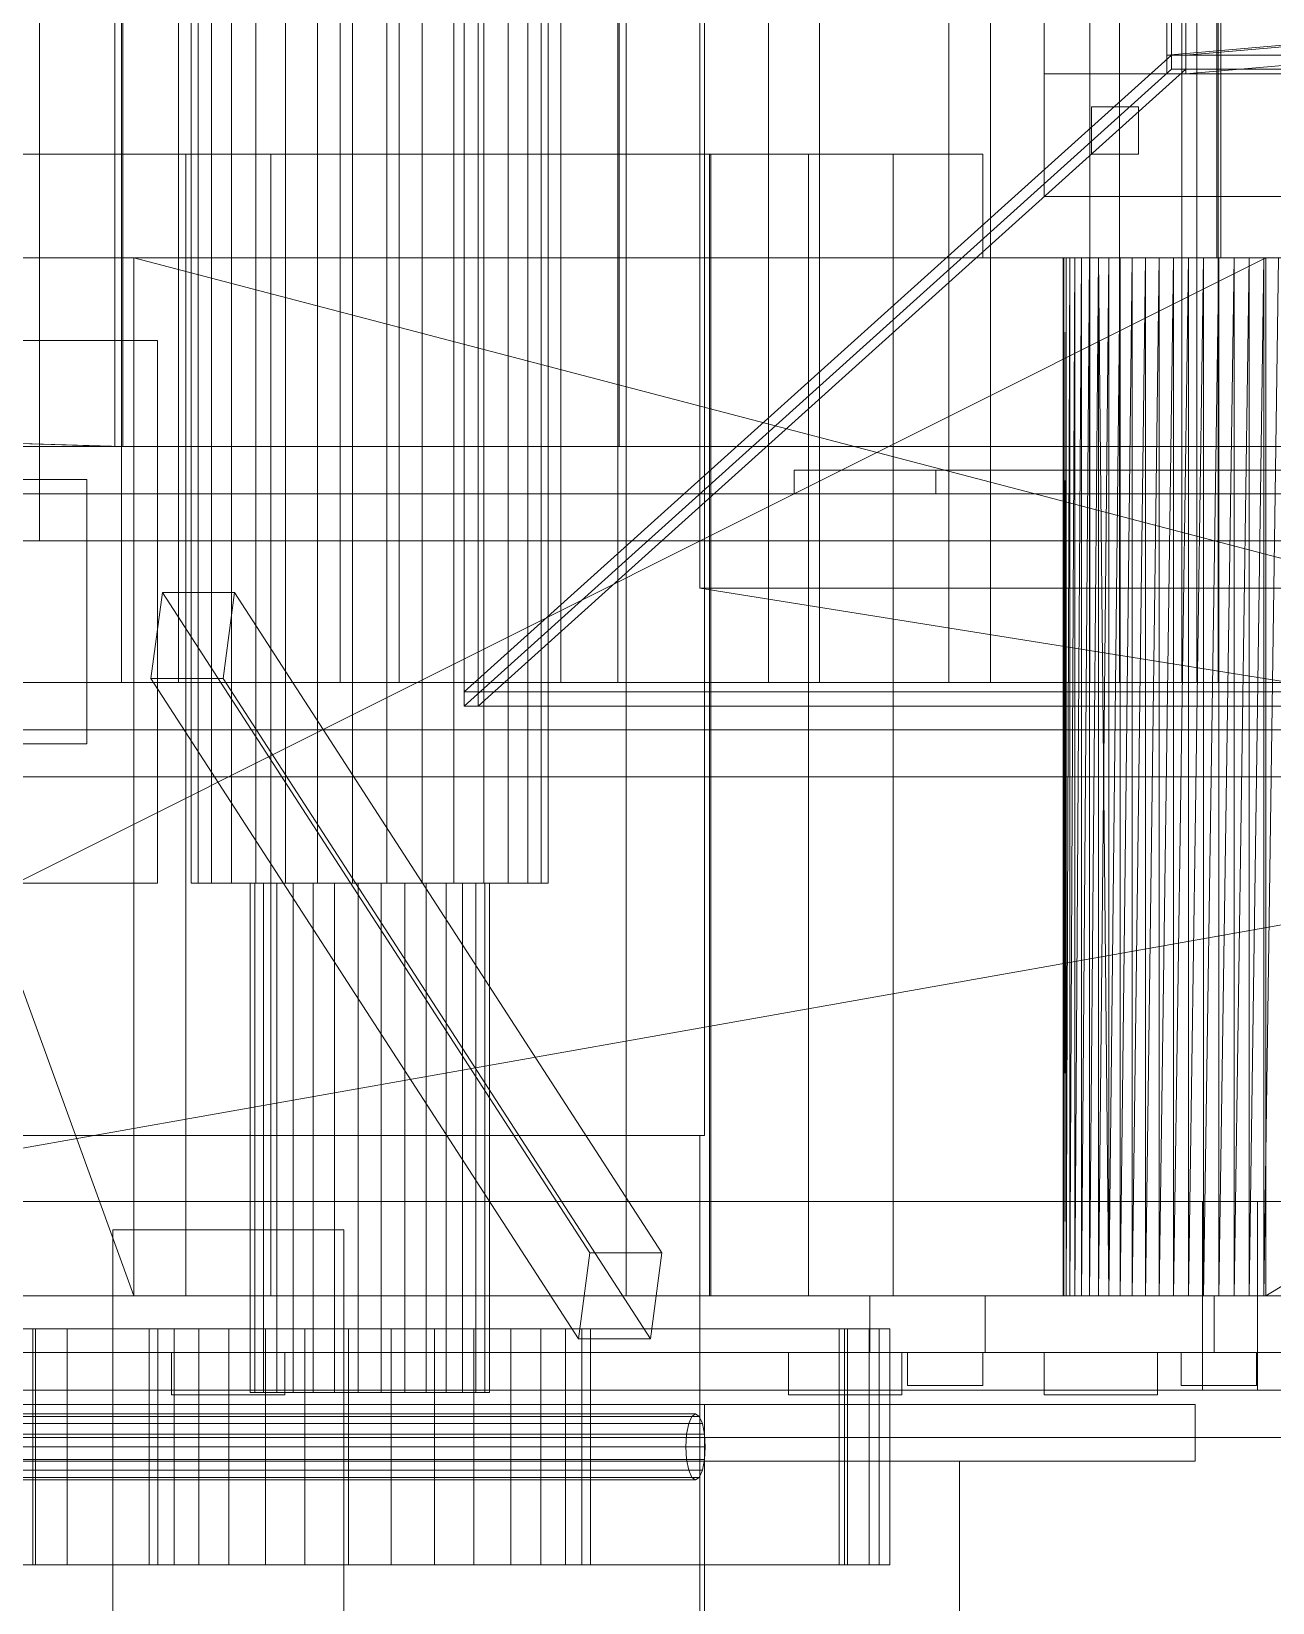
# Model space of a CAD drawing. Header units: millimetres. Extents: x -1970 to 34302, y -80068 to 6837.
# Drawn here: x 25286.5 to 25549.6, y -18495 to -18162 of the extents above; entities that cross this region are included whole.
import ezdxf

# ---------------------------------------------------------------- set-up
doc = ezdxf.new("R2010")
doc.units = ezdxf.units.MM
for name, color, linetype, lineweight in [('superior_briquetadora', 7, 'Continuous', 0), ('superior_C02', 7, 'Continuous', 0), ('superior_C02-briq', 7, 'Continuous', 0), ('superior_C05', 7, 'Continuous', 0)]:
    doc.layers.add(name, color=color, linetype=linetype, lineweight=lineweight)

msp = doc.modelspace()

# ---------------------------------------------------------------- linework, layer by layer
at = {"layer": 'superior_briquetadora'}
for p, q in [((25378.187, -18305), (25378.187, -17655)), ((25381.187, -18305), (25381.187, -17655)), ((25501.187, -18171), (25501.187, -17789)), ((25527.187, -17789), (25527.187, -18171)), ((25528.187, -17790), (25528.187, -18170)), ((25531.187, -17790), (25531.187, -18170)), ((25527.187, -17793), (25527.187, -18167)), ((25531.187, -18167), (25531.187, -17793)), ((25429.187, -18160), (25429.187, -18396)), ((25527.187, -18167), (25609.187, -18160)), ((25613.187, -18160), (25531.187, -18167)), ((25537.777, -18160), (25537.777, -18210)), ((25538.597, -18160), (25538.597, -18210)), ((25531.187, -18171), (25613.187, -18164)), ((25378.187, -18302), (25528.187, -18167)), ((25531.187, -18167), (25527.187, -18167)), ((25528.187, -18167), (25928.187, -18167)), ((25528.187, -18170), (25528.187, -18167)), ((25531.187, -18167), (25925.187, -18167)), ((25531.187, -18167), (25531.187, -18171)), ((25378.187, -18305), (25528.187, -18170)), ((25531.187, -18170), (25381.187, -18305)), ((25501.187, -18197), (25501.187, -18171)), ((25501.187, -18171), (25955.187, -18171)), ((25527.187, -18171), (25501.187, -18171)), ((25528.187, -18170), (25928.187, -18170)), ((25528.187, -18170), (25531.187, -18170)), ((25925.187, -18171), (25531.187, -18171)), ((25511.187, -18188), (25511.187, -18178)), ((25511.187, -18178), (25521.187, -18178)), ((25521.187, -18178), (25521.187, -18188)), ((25271.45, -18188), (25289.896, -18188)), ((25300.273, -18188), (25282.721, -18188)), ((25289.896, -18188), (25308.901, -18188)), ((25318.775, -18188), (25300.273, -18188)), ((25308.901, -18188), (25328.187, -18188)), ((25337.598, -18188), (25318.775, -18188)), ((25319.187, -18430), (25319.187, -18188)), ((25320.078, -18188), (25319.187, -18188)), ((25322.575, -18188), (25320.078, -18188)), ((25326.184, -18188), (25322.575, -18188)), ((25330.189, -18188), (25326.184, -18188)), ((25328.187, -18188), (25347.472, -18188)), ((25333.798, -18188), (25330.189, -18188)), ((25336.295, -18188), (25333.798, -18188)), ((25337.187, -18188), (25336.295, -18188)), ((25337.187, -18430), (25337.187, -18188)), ((25356.1, -18188), (25337.598, -18188)), ((25347.472, -18188), (25366.477, -18188)), ((25373.652, -18188), (25356.1, -18188)), ((25366.477, -18188), (25384.923, -18188)), ((25389.655, -18188), (25373.652, -18188)), ((25384.923, -18188), (25402.542, -18188)), ((25403.565, -18188), (25389.655, -18188)), ((25402.542, -18188), (25419.077, -18188)), ((25414.909, -18188), (25403.565, -18188)), ((25412.525, -18430), (25412.525, -18188)), ((25413.416, -18188), (25412.525, -18188)), ((25415.913, -18188), (25413.416, -18188)), ((25423.299, -18188), (25414.909, -18188)), ((25419.522, -18188), (25415.913, -18188)), ((25419.077, -18188), (25434.286, -18188)), ((25423.527, -18188), (25419.522, -18188)), ((25428.45, -18188), (25423.299, -18188)), ((25427.136, -18188), (25423.527, -18188)), ((25429.633, -18188), (25427.136, -18188)), ((25430.187, -18188), (25428.45, -18188)), ((25430.525, -18188), (25429.633, -18188)), ((25430.187, -18188), (25430.187, -18430)), ((25430.525, -18430), (25430.525, -18188)), ((25434.286, -18188), (25447.948, -18188)), ((25447.948, -18188), (25459.864, -18188)), ((25451.187, -18430), (25451.187, -18188)), ((25452.078, -18188), (25451.187, -18188)), ((25454.575, -18188), (25452.078, -18188)), ((25458.184, -18188), (25454.575, -18188)), ((25462.189, -18188), (25458.184, -18188)), ((25459.864, -18188), (25469.86, -18188)), ((25465.798, -18188), (25462.189, -18188)), ((25468.295, -18188), (25465.798, -18188)), ((25469.187, -18188), (25468.295, -18188)), ((25469.187, -18430), (25469.187, -18188)), ((25469.86, -18188), (25477.789, -18188)), ((25477.789, -18188), (25483.537, -18188)), ((25483.537, -18188), (25487.02, -18188)), ((25487.02, -18188), (25488.187, -18188)), ((25488.187, -18188), (25488.187, -18210)), ((25521.187, -18188), (25511.187, -18188)), ((25955.187, -18197), (25501.187, -18197)), ((24748.187, -18210), (26708.187, -18210)), ((25548.187, -18210), (25108.187, -18210)), ((26348.187, -18210), (25108.187, -18430)), ((26348.187, -18210), (25108.187, -18210)), ((25108.187, -18430), (25548.187, -18210)), ((26348.187, -18210), (25121.52, -18210)), ((26624.187, -18210), (25121.52, -18210)), ((25228.187, -18210), (25548.187, -18210)), ((25228.187, -18210), (25512.677, -18210)), ((25228.187, -18210), (25510.748, -18210)), ((25228.187, -18210), (25509.083, -18210)), ((25228.187, -18210), (25507.699, -18210)), ((25506.608, -18210), (25228.187, -18210)), ((25228.187, -18210), (25308.187, -18210)), ((25228.187, -18210), (25308.187, -18430)), ((25271.45, -18210), (25289.896, -18210)), ((25289.896, -18210), (25308.901, -18210)), ((25308.187, -18210), (25506.608, -18210)), ((25308.187, -18210), (25505.821, -18210)), ((25308.187, -18210), (25505.345, -18210)), ((25308.187, -18210), (25505.187, -18210)), ((25308.187, -18210), (25507.699, -18210)), ((25308.187, -18210), (25509.083, -18210)), ((25308.187, -18210), (25510.748, -18210)), ((25308.187, -18210), (25512.677, -18210)), ((25308.187, -18210), (25514.852, -18210)), ((25308.187, -18210), (25517.252, -18210)), ((25308.187, -18210), (25519.853, -18210)), ((25308.187, -18210), (25522.63, -18210)), ((25308.187, -18210), (25525.558, -18210)), ((25308.187, -18210), (25528.607, -18210)), ((25308.187, -18210), (25531.749, -18210)), ((25308.187, -18210), (25534.952, -18210)), ((25308.187, -18210), (25538.187, -18210)), ((25308.187, -18210), (25541.421, -18210)), ((25308.187, -18210), (26148.187, -18210)), ((25308.187, -18430), (25308.187, -18210)), ((25308.187, -18210), (26148.187, -18430)), ((25308.901, -18210), (25328.187, -18210)), ((25328.187, -18210), (25347.472, -18210)), ((25347.472, -18210), (25366.477, -18210)), ((25366.477, -18210), (25384.923, -18210)), ((25384.923, -18210), (25402.542, -18210)), ((25402.542, -18210), (25419.077, -18210)), ((25419.077, -18210), (25434.286, -18210)), ((25434.286, -18210), (25447.948, -18210)), ((25447.948, -18210), (25459.864, -18210)), ((25459.864, -18210), (25469.86, -18210)), ((25469.86, -18210), (25477.789, -18210)), ((25477.789, -18210), (25483.537, -18210)), ((25483.537, -18210), (25487.02, -18210)), ((25487.02, -18210), (25488.187, -18210)), ((25505.345, -18210), (25505.187, -18430)), ((25505.187, -18210), (25505.187, -18430)), ((25505.345, -18210), (25505.187, -18210)), ((25505.345, -18210), (25505.345, -18430)), ((25505.821, -18430), (25505.345, -18210)), ((25505.821, -18210), (25505.345, -18210)), ((25505.345, -18430), (25505.821, -18210)), ((25506.608, -18210), (25505.821, -18430)), ((25505.821, -18210), (25505.821, -18430)), ((25506.608, -18210), (25505.821, -18210)), ((25507.699, -18210), (25506.608, -18430)), ((25506.608, -18430), (25506.608, -18210)), ((25507.699, -18210), (25506.608, -18210)), ((25512.914, -18210), (25506.9, -18210)), ((25506.9, -18210), (25507.083, -18210)), ((25507.083, -18210), (25513.426, -18210)), ((25509.083, -18210), (25507.699, -18430)), ((25507.699, -18430), (25507.699, -18210)), ((25509.083, -18210), (25507.699, -18210)), ((25510.748, -18210), (25509.083, -18430)), ((25509.083, -18430), (25509.083, -18210)), ((25510.748, -18210), (25509.083, -18210)), ((25512.677, -18210), (25510.748, -18430)), ((25510.748, -18430), (25510.748, -18210)), ((25512.677, -18210), (25510.748, -18210)), ((25512.677, -18210), (25512.677, -18430)), ((25514.852, -18430), (25512.677, -18210)), ((25514.852, -18210), (25512.677, -18210)), ((25548.187, -18210), (25512.677, -18210)), ((25512.677, -18430), (25514.852, -18210)), ((25523.934, -18210), (25512.914, -18210)), ((25513.426, -18210), (25524.673, -18210)), ((25517.252, -18210), (25514.852, -18430)), ((25514.852, -18210), (25514.852, -18430)), ((25517.252, -18210), (25514.852, -18210)), ((25548.187, -18210), (25514.852, -18210)), ((25519.853, -18210), (25517.252, -18430)), ((25517.252, -18430), (25517.252, -18210)), ((25519.853, -18210), (25517.252, -18210)), ((25517.252, -18210), (25548.187, -18210)), ((25522.63, -18210), (25519.853, -18430)), ((25519.853, -18430), (25519.853, -18210)), ((25522.63, -18210), (25519.853, -18210)), ((25519.853, -18210), (25548.187, -18210)), ((25525.558, -18210), (25522.63, -18430)), ((25522.63, -18430), (25522.63, -18210)), ((25525.558, -18210), (25522.63, -18210)), ((25522.63, -18210), (25548.187, -18210)), ((25537.777, -18210), (25523.934, -18210)), ((25524.673, -18210), (25538.597, -18210)), ((25528.607, -18210), (25525.558, -18430)), ((25525.558, -18210), (25525.558, -18430)), ((25528.607, -18210), (25525.558, -18210)), ((25525.558, -18210), (25548.187, -18210)), ((25531.749, -18210), (25528.607, -18430)), ((25528.607, -18210), (25528.607, -18430)), ((25531.749, -18210), (25528.607, -18210)), ((25528.607, -18210), (25548.187, -18210)), ((25534.952, -18210), (25531.749, -18430)), ((25531.749, -18210), (25531.749, -18430)), ((25534.952, -18210), (25531.749, -18210)), ((25531.749, -18210), (25548.187, -18210)), ((25538.187, -18210), (25534.952, -18430)), ((25534.952, -18210), (25534.952, -18430)), ((25538.187, -18210), (25534.952, -18210)), ((25534.952, -18210), (25548.187, -18210)), ((25551.7, -18210), (25537.777, -18210)), ((25541.421, -18210), (25538.187, -18430)), ((25538.187, -18210), (25538.187, -18430)), ((25541.421, -18210), (25538.187, -18210)), ((25538.187, -18210), (25548.187, -18210)), ((25538.597, -18210), (25552.439, -18210)), ((25544.625, -18210), (25541.421, -18430)), ((25541.421, -18210), (25541.421, -18430)), ((25544.625, -18210), (25541.421, -18210)), ((25541.421, -18210), (25548.187, -18210)), ((26148.187, -18210), (25541.421, -18210)), ((25547.766, -18210), (25544.625, -18430)), ((25544.625, -18210), (25544.625, -18430)), ((25547.766, -18210), (25544.625, -18210)), ((25544.625, -18210), (25548.187, -18210)), ((25544.625, -18210), (25911.749, -18210)), ((26148.187, -18210), (25544.625, -18210)), ((25914.952, -18210), (25544.625, -18210)), ((25550.815, -18210), (25547.766, -18430)), ((25547.766, -18210), (25547.766, -18430)), ((25550.815, -18210), (25547.766, -18210)), ((25547.766, -18210), (25548.187, -18210)), ((25547.766, -18210), (25908.607, -18210)), ((25547.766, -18210), (25911.749, -18210)), ((25548.187, -18210), (25548.187, -18430)), ((25550.815, -18210), (25548.187, -18210)), ((25553.743, -18210), (25548.187, -18210)), ((25556.52, -18210), (25548.187, -18210)), ((25559.122, -18210), (25548.187, -18210)), ((25561.521, -18210), (25548.187, -18210)), ((25563.696, -18210), (25548.187, -18210)), ((25565.625, -18210), (25548.187, -18210)), ((25908.187, -18210), (25548.187, -18210)), ((25548.187, -18430), (25908.187, -18210)), ((25448.187, -18260), (25448.187, -18255)), ((25448.187, -18255), (26008.187, -18255)), ((25448.187, -18255), (25478.187, -18255)), ((25478.187, -18255), (25478.187, -18260)), ((26008.187, -18260), (25448.187, -18260)), ((25478.187, -18260), (25448.187, -18260)), ((26078.187, -18302), (25378.187, -18302)), ((25378.187, -18305), (25378.187, -18302)), ((26078.187, -18305), (25378.187, -18305)), ((25378.187, -18305), (25381.187, -18305)), ((24628.187, -18320), (26828.187, -18320)), ((25028.187, -18320), (26678.187, -18320)), ((25028.187, -18320), (26828.187, -18320)), ((25272.074, -18396), (25289.536, -18396)), ((25272.63, -18396), (25289.918, -18396)), ((25289.536, -18396), (25308.482, -18396)), ((25289.918, -18396), (25308.678, -18396)), ((25308.482, -18396), (25328.187, -18396)), ((25308.678, -18396), (25328.187, -18396)), ((25328.187, -18396), (25347.696, -18396)), ((25328.187, -18396), (25347.891, -18396)), ((25347.696, -18396), (25366.455, -18396)), ((25347.891, -18396), (25366.838, -18396)), ((25366.455, -18396), (25383.744, -18396)), ((25366.838, -18396), (25384.299, -18396)), ((25383.744, -18396), (25398.897, -18396)), ((25384.299, -18396), (25399.604, -18396)), ((25398.897, -18396), (25411.334, -18396)), ((25399.604, -18396), (25412.165, -18396)), ((25411.334, -18396), (25420.575, -18396)), ((25412.165, -18396), (25421.498, -18396)), ((25420.575, -18396), (25426.265, -18396)), ((25421.498, -18396), (25427.246, -18396)), ((25426.265, -18396), (25428.187, -18396)), ((25427.246, -18396), (25429.187, -18396)), ((25428.187, -18396), (25428.187, -18596)), ((25303.687, -18596), (25303.687, -18416)), ((25310.599, -18416), (25303.687, -18416)), ((25352.687, -18416), (25303.687, -18416)), ((25317.598, -18416), (25310.599, -18416)), ((25324.651, -18416), (25317.598, -18416)), ((25331.722, -18416), (25324.651, -18416)), ((25338.775, -18416), (25331.722, -18416)), ((25345.775, -18416), (25338.775, -18416)), ((25352.687, -18416), (25345.775, -18416)), ((25352.687, -18416), (25352.687, -18596)), ((24628.187, -18430), (26828.187, -18430)), ((26708.187, -18430), (24748.187, -18430)), ((24778.187, -18430), (26678.187, -18430)), ((24832.187, -18430), (26334.853, -18430)), ((25108.187, -18430), (25548.187, -18430)), ((25108.187, -18430), (26348.187, -18430)), ((25108.187, -18430), (26334.853, -18430)), ((25228.187, -18430), (25507.699, -18430)), ((25506.608, -18430), (25228.187, -18430)), ((25228.187, -18430), (25548.187, -18430)), ((25512.677, -18430), (25228.187, -18430)), ((25308.187, -18430), (25228.187, -18430)), ((25510.748, -18430), (25228.187, -18430)), ((25509.083, -18430), (25228.187, -18430)), ((25289.776, -18430), (25271.272, -18430)), ((25278.913, -18430), (25298.443, -18430)), ((25300.273, -18430), (25282.721, -18430)), ((25308.84, -18430), (25289.776, -18430)), ((25298.443, -18430), (25318.242, -18430)), ((25318.775, -18430), (25300.273, -18430)), ((25308.187, -18430), (25506.608, -18430)), ((25505.821, -18430), (25308.187, -18430)), ((25505.345, -18430), (25308.187, -18430)), ((25505.187, -18430), (25308.187, -18430)), ((25507.699, -18430), (25308.187, -18430)), ((25509.083, -18430), (25308.187, -18430)), ((25510.748, -18430), (25308.187, -18430)), ((25512.677, -18430), (25308.187, -18430)), ((25514.852, -18430), (25308.187, -18430)), ((25517.252, -18430), (25308.187, -18430)), ((25519.853, -18430), (25308.187, -18430)), ((25522.63, -18430), (25308.187, -18430)), ((25525.558, -18430), (25308.187, -18430)), ((25528.607, -18430), (25308.187, -18430)), ((25531.749, -18430), (25308.187, -18430)), ((25534.952, -18430), (25308.187, -18430)), ((25538.187, -18430), (25308.187, -18430)), ((25541.421, -18430), (25308.187, -18430)), ((25308.187, -18430), (25914.952, -18430)), ((26148.187, -18430), (25308.187, -18430)), ((25308.187, -18430), (25911.749, -18430)), ((25328.187, -18430), (25308.84, -18430)), ((25318.242, -18430), (25338.131, -18430)), ((25337.598, -18430), (25318.775, -18430)), ((25320.078, -18430), (25319.187, -18430)), ((25322.575, -18430), (25320.078, -18430)), ((25326.184, -18430), (25322.575, -18430)), ((25330.189, -18430), (25326.184, -18430)), ((25347.533, -18430), (25328.187, -18430)), ((25333.798, -18430), (25330.189, -18430)), ((25336.295, -18430), (25333.798, -18430)), ((25337.187, -18430), (25336.295, -18430)), ((25356.1, -18430), (25337.598, -18430)), ((25338.131, -18430), (25357.93, -18430)), ((25366.597, -18430), (25347.533, -18430)), ((25373.652, -18430), (25356.1, -18430)), ((25357.93, -18430), (25377.46, -18430)), ((25385.101, -18430), (25366.597, -18430)), ((25389.655, -18430), (25373.652, -18430)), ((25377.46, -18430), (25396.544, -18430)), ((25402.775, -18430), (25385.101, -18430)), ((25403.565, -18430), (25389.655, -18430)), ((25396.544, -18430), (25415.008, -18430)), ((25419.361, -18430), (25402.775, -18430)), ((25414.909, -18430), (25403.565, -18430)), ((25413.416, -18430), (25412.525, -18430)), ((25415.913, -18430), (25413.416, -18430)), ((25423.299, -18430), (25414.909, -18430)), ((25415.008, -18430), (25432.687, -18430)), ((25419.522, -18430), (25415.913, -18430)), ((25434.618, -18430), (25419.361, -18430)), ((25423.527, -18430), (25419.522, -18430)), ((25428.45, -18430), (25423.299, -18430)), ((25427.136, -18430), (25423.527, -18430)), ((25429.633, -18430), (25427.136, -18430)), ((25430.187, -18430), (25428.45, -18430)), ((25430.525, -18430), (25429.633, -18430)), ((25432.687, -18430), (25449.418, -18430)), ((25448.323, -18430), (25434.618, -18430)), ((25460.275, -18430), (25448.323, -18430)), ((25449.418, -18430), (25465.052, -18430)), ((25452.078, -18430), (25451.187, -18430)), ((25454.575, -18430), (25452.078, -18430)), ((25458.184, -18430), (25454.575, -18430)), ((25462.189, -18430), (25458.184, -18430)), ((25470.302, -18430), (25460.275, -18430)), ((25465.798, -18430), (25462.189, -18430)), ((25464.187, -18430), (25466.708, -18430)), ((25464.187, -18430), (25464.187, -18442)), ((25465.052, -18430), (25479.447, -18430)), ((25468.295, -18430), (25465.798, -18430)), ((25466.708, -18430), (25474.101, -18430)), ((25469.187, -18430), (25468.295, -18430)), ((25478.257, -18430), (25470.302, -18430)), ((25474.101, -18430), (25485.861, -18430)), ((25484.023, -18430), (25478.257, -18430)), ((25479.447, -18430), (25492.472, -18430)), ((25487.516, -18430), (25484.023, -18430)), ((25485.861, -18430), (25501.187, -18430)), ((25488.687, -18430), (25487.516, -18430)), ((25488.687, -18430), (25488.687, -18442)), ((25492.472, -18430), (25504.009, -18430)), ((25501.187, -18430), (25519.034, -18430)), ((25504.009, -18430), (25513.953, -18430)), ((25505.187, -18430), (25505.345, -18430)), ((25505.345, -18430), (25505.821, -18430)), ((25505.821, -18430), (25506.608, -18430)), ((25506.608, -18430), (25507.699, -18430)), ((25507.699, -18430), (25509.083, -18430)), ((25509.083, -18430), (25510.748, -18430)), ((25510.748, -18430), (25512.677, -18430)), ((25512.677, -18430), (25514.852, -18430)), ((25512.677, -18430), (25548.187, -18430)), ((25513.953, -18430), (25522.215, -18430)), ((25514.852, -18430), (25517.252, -18430)), ((25514.852, -18430), (25548.187, -18430)), ((25517.252, -18430), (25519.853, -18430)), ((25517.252, -18430), (25548.187, -18430)), ((25519.034, -18430), (25538.187, -18430)), ((25519.853, -18430), (25522.63, -18430)), ((25519.853, -18430), (25548.187, -18430)), ((25522.215, -18430), (25528.721, -18430)), ((25522.63, -18430), (25525.558, -18430)), ((25522.63, -18430), (25548.187, -18430)), ((25525.558, -18430), (25528.607, -18430)), ((25525.558, -18430), (25548.187, -18430)), ((25528.607, -18430), (25531.749, -18430)), ((25528.607, -18430), (25548.187, -18430)), ((25528.721, -18430), (25533.41, -18430)), ((25531.749, -18430), (25534.952, -18430)), ((25531.749, -18430), (25548.187, -18430)), ((25533.41, -18430), (25536.24, -18430)), ((25534.952, -18430), (25538.187, -18430)), ((25534.952, -18430), (25548.187, -18430)), ((25536.24, -18430), (25537.187, -18430)), ((25537.187, -18430), (25537.187, -18442)), ((25538.187, -18430), (25557.339, -18430)), ((25538.187, -18430), (25541.421, -18430)), ((25538.187, -18430), (25548.187, -18430)), ((25541.421, -18430), (25544.625, -18430)), ((25541.421, -18430), (25548.187, -18430)), ((25541.421, -18430), (25911.749, -18430)), ((25544.625, -18430), (25547.766, -18430)), ((25544.625, -18430), (25548.187, -18430)), ((25908.607, -18430), (25544.625, -18430)), ((25911.749, -18430), (25544.625, -18430)), ((25547.766, -18430), (25550.815, -18430)), ((25547.766, -18430), (25548.187, -18430)), ((25905.558, -18430), (25547.766, -18430)), ((25908.607, -18430), (25547.766, -18430)), ((25548.187, -18430), (25908.187, -18430)), ((25561.521, -18430), (25548.187, -18430)), ((25548.187, -18430), (25563.696, -18430)), ((25559.122, -18430), (25548.187, -18430)), ((25548.187, -18430), (25565.625, -18430)), ((25556.52, -18430), (25548.187, -18430)), ((25553.743, -18430), (25548.187, -18430)), ((25550.815, -18430), (25548.187, -18430)), ((25289.776, -18442), (25271.272, -18442)), ((25278.913, -18442), (25298.443, -18442)), ((25308.84, -18442), (25289.776, -18442)), ((25298.443, -18442), (25318.242, -18442)), ((25328.187, -18442), (25308.84, -18442)), ((25317.375, -18442), (25316.187, -18442)), ((25316.187, -18442), (25316.187, -18451)), ((25320.705, -18442), (25317.375, -18442)), ((25318.242, -18442), (25338.131, -18442)), ((25325.516, -18442), (25320.705, -18442)), ((25330.857, -18442), (25325.516, -18442)), ((25347.533, -18442), (25328.187, -18442)), ((25335.668, -18442), (25330.857, -18442)), ((25338.998, -18442), (25335.668, -18442)), ((25338.131, -18442), (25357.93, -18442)), ((25340.187, -18442), (25338.998, -18442)), ((25340.187, -18442), (25340.187, -18451)), ((25366.597, -18442), (25347.533, -18442)), ((25357.93, -18442), (25377.46, -18442)), ((25385.101, -18442), (25366.597, -18442)), ((25377.46, -18442), (25396.544, -18442)), ((25402.775, -18442), (25385.101, -18442)), ((25396.544, -18442), (25415.008, -18442)), ((25419.361, -18442), (25402.775, -18442)), ((25415.008, -18442), (25432.687, -18442)), ((25434.618, -18442), (25419.361, -18442)), ((25432.687, -18442), (25449.418, -18442)), ((25448.323, -18442), (25434.618, -18442)), ((25448.19, -18442), (25447.001, -18442)), ((25447.001, -18442), (25447.001, -18451)), ((25451.519, -18442), (25448.19, -18442)), ((25460.275, -18442), (25448.323, -18442)), ((25449.418, -18442), (25465.052, -18442)), ((25456.331, -18442), (25451.519, -18442)), ((25461.672, -18442), (25456.331, -18442)), ((25470.302, -18442), (25460.275, -18442)), ((25466.483, -18442), (25461.672, -18442)), ((25464.187, -18442), (25466.708, -18442)), ((25465.052, -18442), (25479.447, -18442)), ((25469.813, -18442), (25466.483, -18442)), ((25466.708, -18442), (25474.101, -18442)), ((25471.001, -18442), (25469.813, -18442)), ((25478.257, -18442), (25470.302, -18442)), ((25471.001, -18442), (25471.001, -18451)), ((25472.187, -18442), (25472.979, -18442)), ((25472.187, -18442), (25472.187, -18449)), ((25472.979, -18442), (25475.199, -18442)), ((25474.101, -18442), (25485.861, -18442)), ((25475.199, -18442), (25478.406, -18442)), ((25484.023, -18442), (25478.257, -18442)), ((25478.406, -18442), (25481.967, -18442)), ((25479.447, -18442), (25492.472, -18442)), ((25481.967, -18442), (25485.174, -18442)), ((25487.516, -18442), (25484.023, -18442)), ((25485.174, -18442), (25487.394, -18442)), ((25485.861, -18442), (25501.187, -18442)), ((25487.394, -18442), (25488.187, -18442)), ((25488.687, -18442), (25487.516, -18442)), ((25488.187, -18442), (25488.187, -18449)), ((25492.472, -18442), (25504.009, -18442)), ((25502.375, -18442), (25501.187, -18442)), ((25501.187, -18442), (25501.187, -18451)), ((25501.187, -18442), (25519.034, -18442)), ((25505.705, -18442), (25502.375, -18442)), ((25504.009, -18442), (25513.953, -18442)), ((25510.516, -18442), (25505.705, -18442)), ((25515.857, -18442), (25510.516, -18442)), ((25513.953, -18442), (25522.215, -18442)), ((25520.668, -18442), (25515.857, -18442)), ((25519.034, -18442), (25538.187, -18442)), ((25523.998, -18442), (25520.668, -18442)), ((25522.215, -18442), (25528.721, -18442)), ((25525.187, -18442), (25523.998, -18442)), ((25525.187, -18442), (25525.187, -18451)), ((25528.721, -18442), (25533.41, -18442)), ((25530.979, -18442), (25530.187, -18442)), ((25530.187, -18442), (25530.187, -18449)), ((25533.199, -18442), (25530.979, -18442)), ((25536.406, -18442), (25533.199, -18442)), ((25533.41, -18442), (25536.24, -18442)), ((25536.24, -18442), (25537.187, -18442)), ((25539.967, -18442), (25536.406, -18442)), ((25538.187, -18442), (25557.339, -18442)), ((25543.174, -18442), (25539.967, -18442)), ((25545.394, -18442), (25543.174, -18442)), ((25546.187, -18442), (25545.394, -18442)), ((25546.187, -18442), (25546.187, -18449)), ((25316.187, -18451), (25317.375, -18451)), ((25317.375, -18451), (25320.705, -18451)), ((25320.705, -18451), (25325.516, -18451)), ((25325.516, -18451), (25330.857, -18451)), ((25330.857, -18451), (25335.668, -18451)), ((25335.668, -18451), (25338.998, -18451)), ((25338.998, -18451), (25340.187, -18451)), ((25447.001, -18451), (25448.19, -18451)), ((25448.19, -18451), (25451.519, -18451)), ((25451.519, -18451), (25456.331, -18451)), ((25456.331, -18451), (25461.672, -18451)), ((25461.672, -18451), (25466.483, -18451)), ((25466.483, -18451), (25469.813, -18451)), ((25469.813, -18451), (25471.001, -18451)), ((25472.187, -18449), (25472.979, -18449)), ((25472.979, -18449), (25475.199, -18449)), ((25475.199, -18449), (25478.406, -18449)), ((25478.406, -18449), (25481.967, -18449)), ((25481.967, -18449), (25485.174, -18449)), ((25485.174, -18449), (25487.394, -18449)), ((25487.394, -18449), (25488.187, -18449)), ((25501.187, -18451), (25502.375, -18451)), ((25502.375, -18451), (25505.705, -18451)), ((25505.705, -18451), (25510.516, -18451)), ((25510.516, -18451), (25515.857, -18451)), ((25515.857, -18451), (25520.668, -18451)), ((25520.668, -18451), (25523.998, -18451)), ((25523.998, -18451), (25525.187, -18451)), ((25530.187, -18449), (25530.979, -18449)), ((25530.979, -18449), (25533.199, -18449)), ((25533.199, -18449), (25536.406, -18449)), ((25536.406, -18449), (25539.967, -18449)), ((25539.967, -18449), (25543.174, -18449)), ((25543.174, -18449), (25545.394, -18449)), ((25545.394, -18449), (25546.187, -18449)), ((25289.536, -18453), (25272.074, -18453)), ((25279.856, -18453), (25299.012, -18453)), ((25308.482, -18453), (25289.536, -18453)), ((25299.012, -18453), (25318.432, -18453)), ((25328.187, -18453), (25308.482, -18453)), ((25318.432, -18453), (25337.941, -18453)), ((25347.891, -18453), (25328.187, -18453)), ((25337.941, -18453), (25357.361, -18453)), ((25366.838, -18453), (25347.891, -18453)), ((25357.361, -18453), (25376.517, -18453)), ((25384.299, -18453), (25366.838, -18453)), ((25376.517, -18453), (25395.236, -18453)), ((25399.604, -18453), (25384.299, -18453)), ((25395.236, -18453), (25413.347, -18453)), ((25412.165, -18453), (25399.604, -18453)), ((25421.498, -18453), (25412.165, -18453)), ((25413.347, -18453), (25430.687, -18453)), ((25427.246, -18453), (25421.498, -18453)), ((25429.187, -18453), (25427.246, -18453)), ((25429.187, -18605), (25429.187, -18453)), ((25430.687, -18453), (25447.098, -18453)), ((25447.098, -18453), (25462.433, -18453)), ((25462.433, -18453), (25476.552, -18453)), ((25476.552, -18453), (25489.327, -18453)), ((25489.327, -18453), (25500.644, -18453)), ((25500.644, -18453), (25510.398, -18453)), ((25510.398, -18453), (25518.502, -18453)), ((25518.502, -18453), (25524.883, -18453)), ((25524.883, -18453), (25529.482, -18453)), ((25529.482, -18453), (25532.258, -18453)), ((25532.258, -18453), (25533.187, -18453)), ((25533.187, -18453), (25533.187, -18465)), ((24628.187, -18460), (26828.187, -18460)), ((24778.187, -18460), (26678.187, -18460)), ((25279.856, -18465), (25299.012, -18465)), ((25280.289, -18465), (25299.142, -18465)), ((25299.012, -18465), (25318.432, -18465)), ((25299.142, -18465), (25318.454, -18465)), ((25318.432, -18465), (25337.941, -18465)), ((25318.454, -18465), (25337.919, -18465)), ((25337.919, -18465), (25357.231, -18465)), ((25337.941, -18465), (25357.361, -18465)), ((25357.231, -18465), (25376.084, -18465)), ((25357.361, -18465), (25376.517, -18465)), ((25376.084, -18465), (25394.182, -18465)), ((25376.517, -18465), (25395.236, -18465)), ((25394.182, -18465), (25411.24, -18465)), ((25395.236, -18465), (25413.347, -18465)), ((25411.24, -18465), (25426.987, -18465)), ((25413.347, -18465), (25430.687, -18465)), ((25426.987, -18465), (25441.177, -18465)), ((25430.687, -18465), (25447.098, -18465)), ((25441.177, -18465), (25453.584, -18465)), ((25447.098, -18465), (25462.433, -18465)), ((25453.584, -18465), (25464.014, -18465)), ((25462.433, -18465), (25476.552, -18465)), ((25464.014, -18465), (25472.302, -18465)), ((25472.302, -18465), (25478.317, -18465)), ((25476.552, -18465), (25489.327, -18465)), ((25478.317, -18465), (25481.964, -18465)), ((25481.964, -18465), (25483.187, -18465)), ((25483.187, -18465), (25483.187, -18605)), ((25489.327, -18465), (25500.644, -18465)), ((25500.644, -18465), (25510.398, -18465)), ((25510.398, -18465), (25518.502, -18465)), ((25518.502, -18465), (25524.883, -18465)), ((25524.883, -18465), (25529.482, -18465)), ((25529.482, -18465), (25532.258, -18465)), ((25532.258, -18465), (25533.187, -18465))]:
    msp.add_line(p, q, dxfattribs=at)
at = {"layer": 'superior_C02'}
for p, q in [((25320.362, -17657.5), (25320.362, -18342.5)), ((25321.846, -17657.5), (25321.846, -18342.5)), ((25324.637, -17657.5), (25324.637, -18342.5)), ((25328.862, -17657.5), (25328.862, -18342.5)), ((25334.019, -17657.5), (25334.019, -18342.5)), ((25340.343, -17657.5), (25340.343, -18342.5)), ((25347.08, -17657.5), (25347.08, -18342.5)), ((25354.54, -17657.5), (25354.54, -18342.5)), ((25361.833, -17657.5), (25361.833, -18342.5)), ((25369.293, -17657.5), (25369.293, -18342.5)), ((25376.03, -17657.5), (25376.03, -18342.5)), ((25382.354, -17657.5), (25382.354, -18342.5)), ((25387.511, -17657.5), (25387.511, -18342.5)), ((25391.737, -17657.5), (25391.737, -18342.5)), ((25394.527, -18342.5), (25394.527, -17657.5)), ((25396.011, -17657.5), (25396.011, -18342.5)), ((25305.579, -17700), (25305.579, -18300)), ((25317.676, -17700), (25317.676, -18300)), ((25351.925, -17700), (25351.925, -18300)), ((25364.449, -17700), (25364.449, -18300)), ((25398.697, -17700), (25398.697, -18300)), ((25410.794, -17700), (25410.794, -18300)), ((25442.709, -17700), (25442.709, -18300)), ((25453.555, -17700), (25453.555, -18300)), ((25480.961, -17700), (25480.961, -18300)), ((25489.817, -17700), (25489.817, -18300)), ((25510.846, -17700), (25510.846, -18300)), ((25517.108, -17700), (25517.108, -18300)), ((25530.327, -18300), (25530.327, -17700)), ((25533.569, -17700), (25533.569, -18300)), ((25538.078, -17700), (25538.078, -18300)), ((25411.088, -17750), (25411.088, -18250)), ((25412.557, -18250), (25412.557, -17750)), ((25304.129, -18130), (25304.129, -18250)), ((25305.873, -18250), (25305.873, -18130)), ((25304.129, -18250), (24609.262, -18228.298)), ((24611.005, -18228.298), (25305.873, -18250)), ((25411.088, -18250), (16335.427, -18250)), ((16336.897, -18250), (25412.557, -18250)), ((25304.129, -18250), (25305.873, -18250)), ((25411.088, -18250), (25412.557, -18250)), ((25314.214, -18280.886), (25311.808, -18299.114)), ((25329.516, -18280.886), (25314.214, -18280.886)), ((25404.816, -18420.886), (25314.214, -18280.886)), ((25327.11, -18299.114), (25329.516, -18280.886)), ((25329.516, -18280.886), (25420.118, -18420.886)), ((25113.109, -18300), (25648.658, -18300)), ((25655.964, -18300), (25120.416, -18300)), ((25305.579, -18300), (25262.818, -18300)), ((25273.664, -18300), (25317.676, -18300)), ((25351.925, -18300), (25305.579, -18300)), ((25311.808, -18299.114), (25327.11, -18299.114)), ((25402.411, -18439.114), (25311.808, -18299.114)), ((25317.676, -18300), (25364.449, -18300)), ((25417.712, -18439.114), (25327.11, -18299.114)), ((25398.697, -18300), (25351.925, -18300)), ((25364.449, -18300), (25410.794, -18300)), ((25442.709, -18300), (25398.697, -18300)), ((25410.794, -18300), (25453.555, -18300)), ((25480.961, -18300), (25442.709, -18300)), ((25453.555, -18300), (25489.817, -18300)), ((25510.846, -18300), (25480.961, -18300)), ((25489.817, -18300), (25517.108, -18300)), ((25530.327, -18300), (25510.846, -18300)), ((25517.108, -18300), (25533.569, -18300)), ((25538.078, -18300), (25530.327, -18300)), ((25533.569, -18300), (25538.078, -18300)), ((25324.637, -18342.5), (25320.362, -18342.5)), ((25320.362, -18342.5), (25321.846, -18342.5)), ((25321.846, -18342.5), (25328.862, -18342.5)), ((25334.019, -18342.5), (25324.637, -18342.5)), ((25328.862, -18342.5), (25340.343, -18342.5)), ((25333.8, -18342.5), (25332.804, -18342.5)), ((25332.804, -18342.5), (25335.673, -18342.5)), ((25332.804, -18342.5), (25332.804, -18450.5)), ((25338.508, -18342.5), (25333.8, -18342.5)), ((25333.8, -18342.5), (25333.8, -18450.5)), ((25347.08, -18342.5), (25334.019, -18342.5)), ((25335.673, -18342.5), (25341.969, -18342.5)), ((25335.673, -18342.5), (25335.673, -18450.5)), ((25346.213, -18342.5), (25338.508, -18342.5)), ((25338.508, -18342.5), (25338.508, -18450.5)), ((25340.343, -18342.5), (25354.54, -18342.5)), ((25341.969, -18342.5), (25350.734, -18342.5)), ((25341.969, -18342.5), (25341.969, -18450.5)), ((25355.74, -18342.5), (25346.213, -18342.5)), ((25346.213, -18342.5), (25346.213, -18450.5)), ((25361.833, -18342.5), (25347.08, -18342.5)), ((25350.734, -18342.5), (25360.633, -18342.5)), ((25350.734, -18342.5), (25350.734, -18450.5)), ((25354.54, -18342.5), (25369.293, -18342.5)), ((25365.639, -18342.5), (25355.74, -18342.5)), ((25355.74, -18342.5), (25355.74, -18450.5)), ((25360.633, -18342.5), (25370.161, -18342.5)), ((25360.633, -18342.5), (25360.633, -18450.5)), ((25376.03, -18342.5), (25361.833, -18342.5)), ((25374.404, -18342.5), (25365.639, -18342.5)), ((25365.639, -18342.5), (25365.639, -18450.5)), ((25369.293, -18342.5), (25382.354, -18342.5)), ((25370.161, -18342.5), (25377.865, -18342.5)), ((25370.161, -18342.5), (25370.161, -18450.5)), ((25380.7, -18342.5), (25374.404, -18342.5)), ((25374.404, -18342.5), (25374.404, -18450.5)), ((25387.511, -18342.5), (25376.03, -18342.5)), ((25377.865, -18342.5), (25382.573, -18342.5)), ((25377.865, -18342.5), (25377.865, -18450.5)), ((25383.569, -18342.5), (25380.7, -18342.5)), ((25380.7, -18342.5), (25380.7, -18450.5)), ((25382.354, -18342.5), (25391.737, -18342.5)), ((25382.573, -18342.5), (25383.569, -18342.5)), ((25382.573, -18450.5), (25382.573, -18342.5)), ((25383.569, -18342.5), (25383.569, -18450.5)), ((25394.527, -18342.5), (25387.511, -18342.5)), ((25391.737, -18342.5), (25396.011, -18342.5)), ((25396.011, -18342.5), (25394.527, -18342.5)), ((25534.711, -18410), (25023.071, -18410)), ((25034.761, -18410), (25546.402, -18410)), ((25588.78, -18410), (25077.14, -18410)), ((25091.753, -18410), (25603.394, -18410)), ((25534.711, -18410), (25534.711, -18450)), ((25546.402, -18410), (25534.711, -18410)), ((25546.402, -18450), (25546.402, -18410)), ((25402.411, -18439.114), (25404.816, -18420.886)), ((25404.816, -18420.886), (25420.118, -18420.886)), ((25420.118, -18420.886), (25417.712, -18439.114)), ((25464.05, -18437), (25224.965, -18437)), ((25229.349, -18437), (25468.434, -18437)), ((25457.701, -18437), (25285.56, -18437)), ((25287.314, -18437), (25285.56, -18437)), ((25458.87, -18437), (25286.729, -18437)), ((25286.729, -18437), (25286.729, -18487)), ((25294.036, -18437), (25286.729, -18437)), ((25287.314, -18487), (25287.314, -18437)), ((25287.314, -18437), (25459.455, -18437)), ((25294.036, -18487), (25294.036, -18437)), ((25294.036, -18437), (25466.177, -18437)), ((25313.239, -18437), (25311.403, -18437)), ((25311.403, -18437), (25316.69, -18437)), ((25311.403, -18437), (25311.403, -18487)), ((25321.917, -18437), (25313.239, -18437)), ((25313.239, -18437), (25313.239, -18487)), ((25316.69, -18437), (25328.295, -18437)), ((25316.69, -18437), (25316.69, -18487)), ((25336.117, -18437), (25321.917, -18437)), ((25321.917, -18437), (25321.917, -18487)), ((25328.295, -18437), (25344.45, -18437)), ((25328.295, -18437), (25328.295, -18487)), ((25353.677, -18437), (25336.117, -18437)), ((25336.117, -18437), (25336.117, -18487)), ((25344.45, -18437), (25362.697, -18437)), ((25344.45, -18437), (25344.45, -18487)), ((25371.923, -18437), (25353.677, -18437)), ((25353.677, -18437), (25353.677, -18487)), ((25362.697, -18437), (25380.256, -18437)), ((25362.697, -18437), (25362.697, -18487)), ((25388.078, -18437), (25371.923, -18437)), ((25371.923, -18437), (25371.923, -18487)), ((25380.256, -18437), (25394.456, -18437)), ((25380.256, -18437), (25380.256, -18487)), ((25399.683, -18437), (25388.078, -18437)), ((25388.078, -18437), (25388.078, -18487)), ((25394.456, -18437), (25403.134, -18437)), ((25394.456, -18437), (25394.456, -18487)), ((25404.97, -18437), (25399.683, -18437)), ((25399.683, -18437), (25399.683, -18487)), ((25403.134, -18437), (25404.97, -18437)), ((25403.134, -18487), (25403.134, -18437)), ((25404.97, -18437), (25404.97, -18487)), ((25457.701, -18487), (25457.701, -18437)), ((25457.701, -18437), (25459.455, -18437)), ((25458.87, -18487), (25458.87, -18437)), ((25458.87, -18437), (25466.177, -18437)), ((25459.455, -18437), (25459.455, -18487)), ((25464.05, -18487), (25464.05, -18437)), ((25464.05, -18437), (25468.434, -18437)), ((25466.177, -18437), (25466.177, -18487)), ((25468.434, -18437), (25468.434, -18487)), ((25417.712, -18439.114), (25402.411, -18439.114)), ((25023.071, -18450), (25534.711, -18450)), ((25034.761, -18450), (25546.402, -18450)), ((25077.14, -18450), (25588.78, -18450)), ((25091.753, -18450), (25603.394, -18450)), ((25335.673, -18450.5), (25332.804, -18450.5)), ((25332.804, -18450.5), (25333.8, -18450.5)), ((25333.8, -18450.5), (25338.508, -18450.5)), ((25341.969, -18450.5), (25335.673, -18450.5)), ((25338.508, -18450.5), (25346.213, -18450.5)), ((25350.734, -18450.5), (25341.969, -18450.5)), ((25346.213, -18450.5), (25355.74, -18450.5)), ((25360.633, -18450.5), (25350.734, -18450.5)), ((25355.74, -18450.5), (25365.639, -18450.5)), ((25370.161, -18450.5), (25360.633, -18450.5)), ((25365.639, -18450.5), (25374.404, -18450.5)), ((25377.865, -18450.5), (25370.161, -18450.5)), ((25374.404, -18450.5), (25380.7, -18450.5)), ((25382.573, -18450.5), (25377.865, -18450.5)), ((25380.7, -18450.5), (25383.569, -18450.5)), ((25383.569, -18450.5), (25382.573, -18450.5)), ((25534.711, -18450), (25546.402, -18450)), ((25205.853, -18457.05), (25425.811, -18457.05)), ((25206.517, -18455.533), (25426.475, -18455.533)), ((25427.257, -18455), (25207.3, -18455)), ((25208.083, -18455.533), (25428.04, -18455.533)), ((25208.747, -18457.05), (25428.704, -18457.05)), ((25425.811, -18457.05), (25425.367, -18459.321)), ((25426.475, -18455.533), (25425.811, -18457.05)), ((25427.257, -18455), (25426.475, -18455.533)), ((25428.04, -18455.533), (25427.257, -18455)), ((25428.704, -18457.05), (25428.04, -18455.533)), ((25429.148, -18459.321), (25428.704, -18457.05)), ((25205.41, -18459.321), (25425.367, -18459.321)), ((25209.19, -18459.321), (25429.148, -18459.321)), ((25425.367, -18459.321), (25425.212, -18462)), ((25429.303, -18462), (25429.148, -18459.321)), ((25205.254, -18462), (25425.212, -18462)), ((25205.41, -18464.679), (25425.367, -18464.679)), ((25209.19, -18464.679), (25429.148, -18464.679)), ((25209.346, -18462), (25429.303, -18462)), ((25425.212, -18462), (25425.367, -18464.679)), ((25425.367, -18464.679), (25425.811, -18466.95)), ((25428.704, -18466.95), (25429.148, -18464.679)), ((25429.148, -18464.679), (25429.303, -18462)), ((25205.853, -18466.95), (25425.811, -18466.95)), ((25208.747, -18466.95), (25428.704, -18466.95)), ((25425.811, -18466.95), (25426.475, -18468.467)), ((25428.04, -18468.467), (25428.704, -18466.95)), ((25206.517, -18468.467), (25426.475, -18468.467)), ((25207.3, -18469), (25427.257, -18469)), ((25208.083, -18468.467), (25428.04, -18468.467)), ((25426.475, -18468.467), (25427.257, -18469)), ((25427.257, -18469), (25428.04, -18468.467)), ((25224.965, -18487), (25464.05, -18487)), ((25468.434, -18487), (25229.349, -18487)), ((25285.56, -18487), (25457.701, -18487)), ((25285.56, -18487), (25287.314, -18487)), ((25286.729, -18487), (25458.87, -18487)), ((25286.729, -18487), (25294.036, -18487)), ((25459.455, -18487), (25287.314, -18487)), ((25466.177, -18487), (25294.036, -18487)), ((25316.69, -18487), (25311.403, -18487)), ((25311.403, -18487), (25313.239, -18487)), ((25313.239, -18487), (25321.917, -18487)), ((25328.295, -18487), (25316.69, -18487)), ((25321.917, -18487), (25336.117, -18487)), ((25344.45, -18487), (25328.295, -18487)), ((25336.117, -18487), (25353.677, -18487)), ((25362.697, -18487), (25344.45, -18487)), ((25353.677, -18487), (25371.923, -18487)), ((25380.256, -18487), (25362.697, -18487)), ((25371.923, -18487), (25388.078, -18487)), ((25394.456, -18487), (25380.256, -18487)), ((25388.078, -18487), (25399.683, -18487)), ((25403.134, -18487), (25394.456, -18487)), ((25399.683, -18487), (25404.97, -18487)), ((25404.97, -18487), (25403.134, -18487)), ((25459.455, -18487), (25457.701, -18487)), ((25466.177, -18487), (25458.87, -18487)), ((25468.434, -18487), (25464.05, -18487))]:
    msp.add_line(p, q, dxfattribs=at)
at = {"layer": 'superior_C02-briq'}
for p, q in [((25428.187, -18280), (25428.187, -17680)), ((26028.187, -18280), (25428.187, -18280)), ((25428.187, -18280), (25553.187, -18300))]:
    msp.add_line(p, q, dxfattribs=at)
at = {"layer": 'superior_C05'}
for p, q in [((25288.187, -17730), (25288.187, -18270)), ((25203.187, -18227.5), (25313.187, -18227.5)), ((25313.187, -18227.5), (25313.187, -18342.5)), ((25128.187, -18250), (27628.187, -18250)), ((27538.187, -18250), (25218.187, -18250)), ((25218.187, -18257), (25298.187, -18257)), ((25298.187, -18257), (25298.187, -18313)), ((25203.187, -18260), (27183.187, -18260)), ((25038.187, -18270), (27328.187, -18270)), ((25288.187, -18270), (25228.187, -18270)), ((27328.187, -18300), (25038.187, -18300)), ((27183.187, -18310), (25203.187, -18310)), ((25298.187, -18313), (25218.187, -18313)), ((25313.187, -18342.5), (25203.187, -18342.5))]:
    msp.add_line(p, q, dxfattribs=at)

doc.saveas('drawing.dxf')
